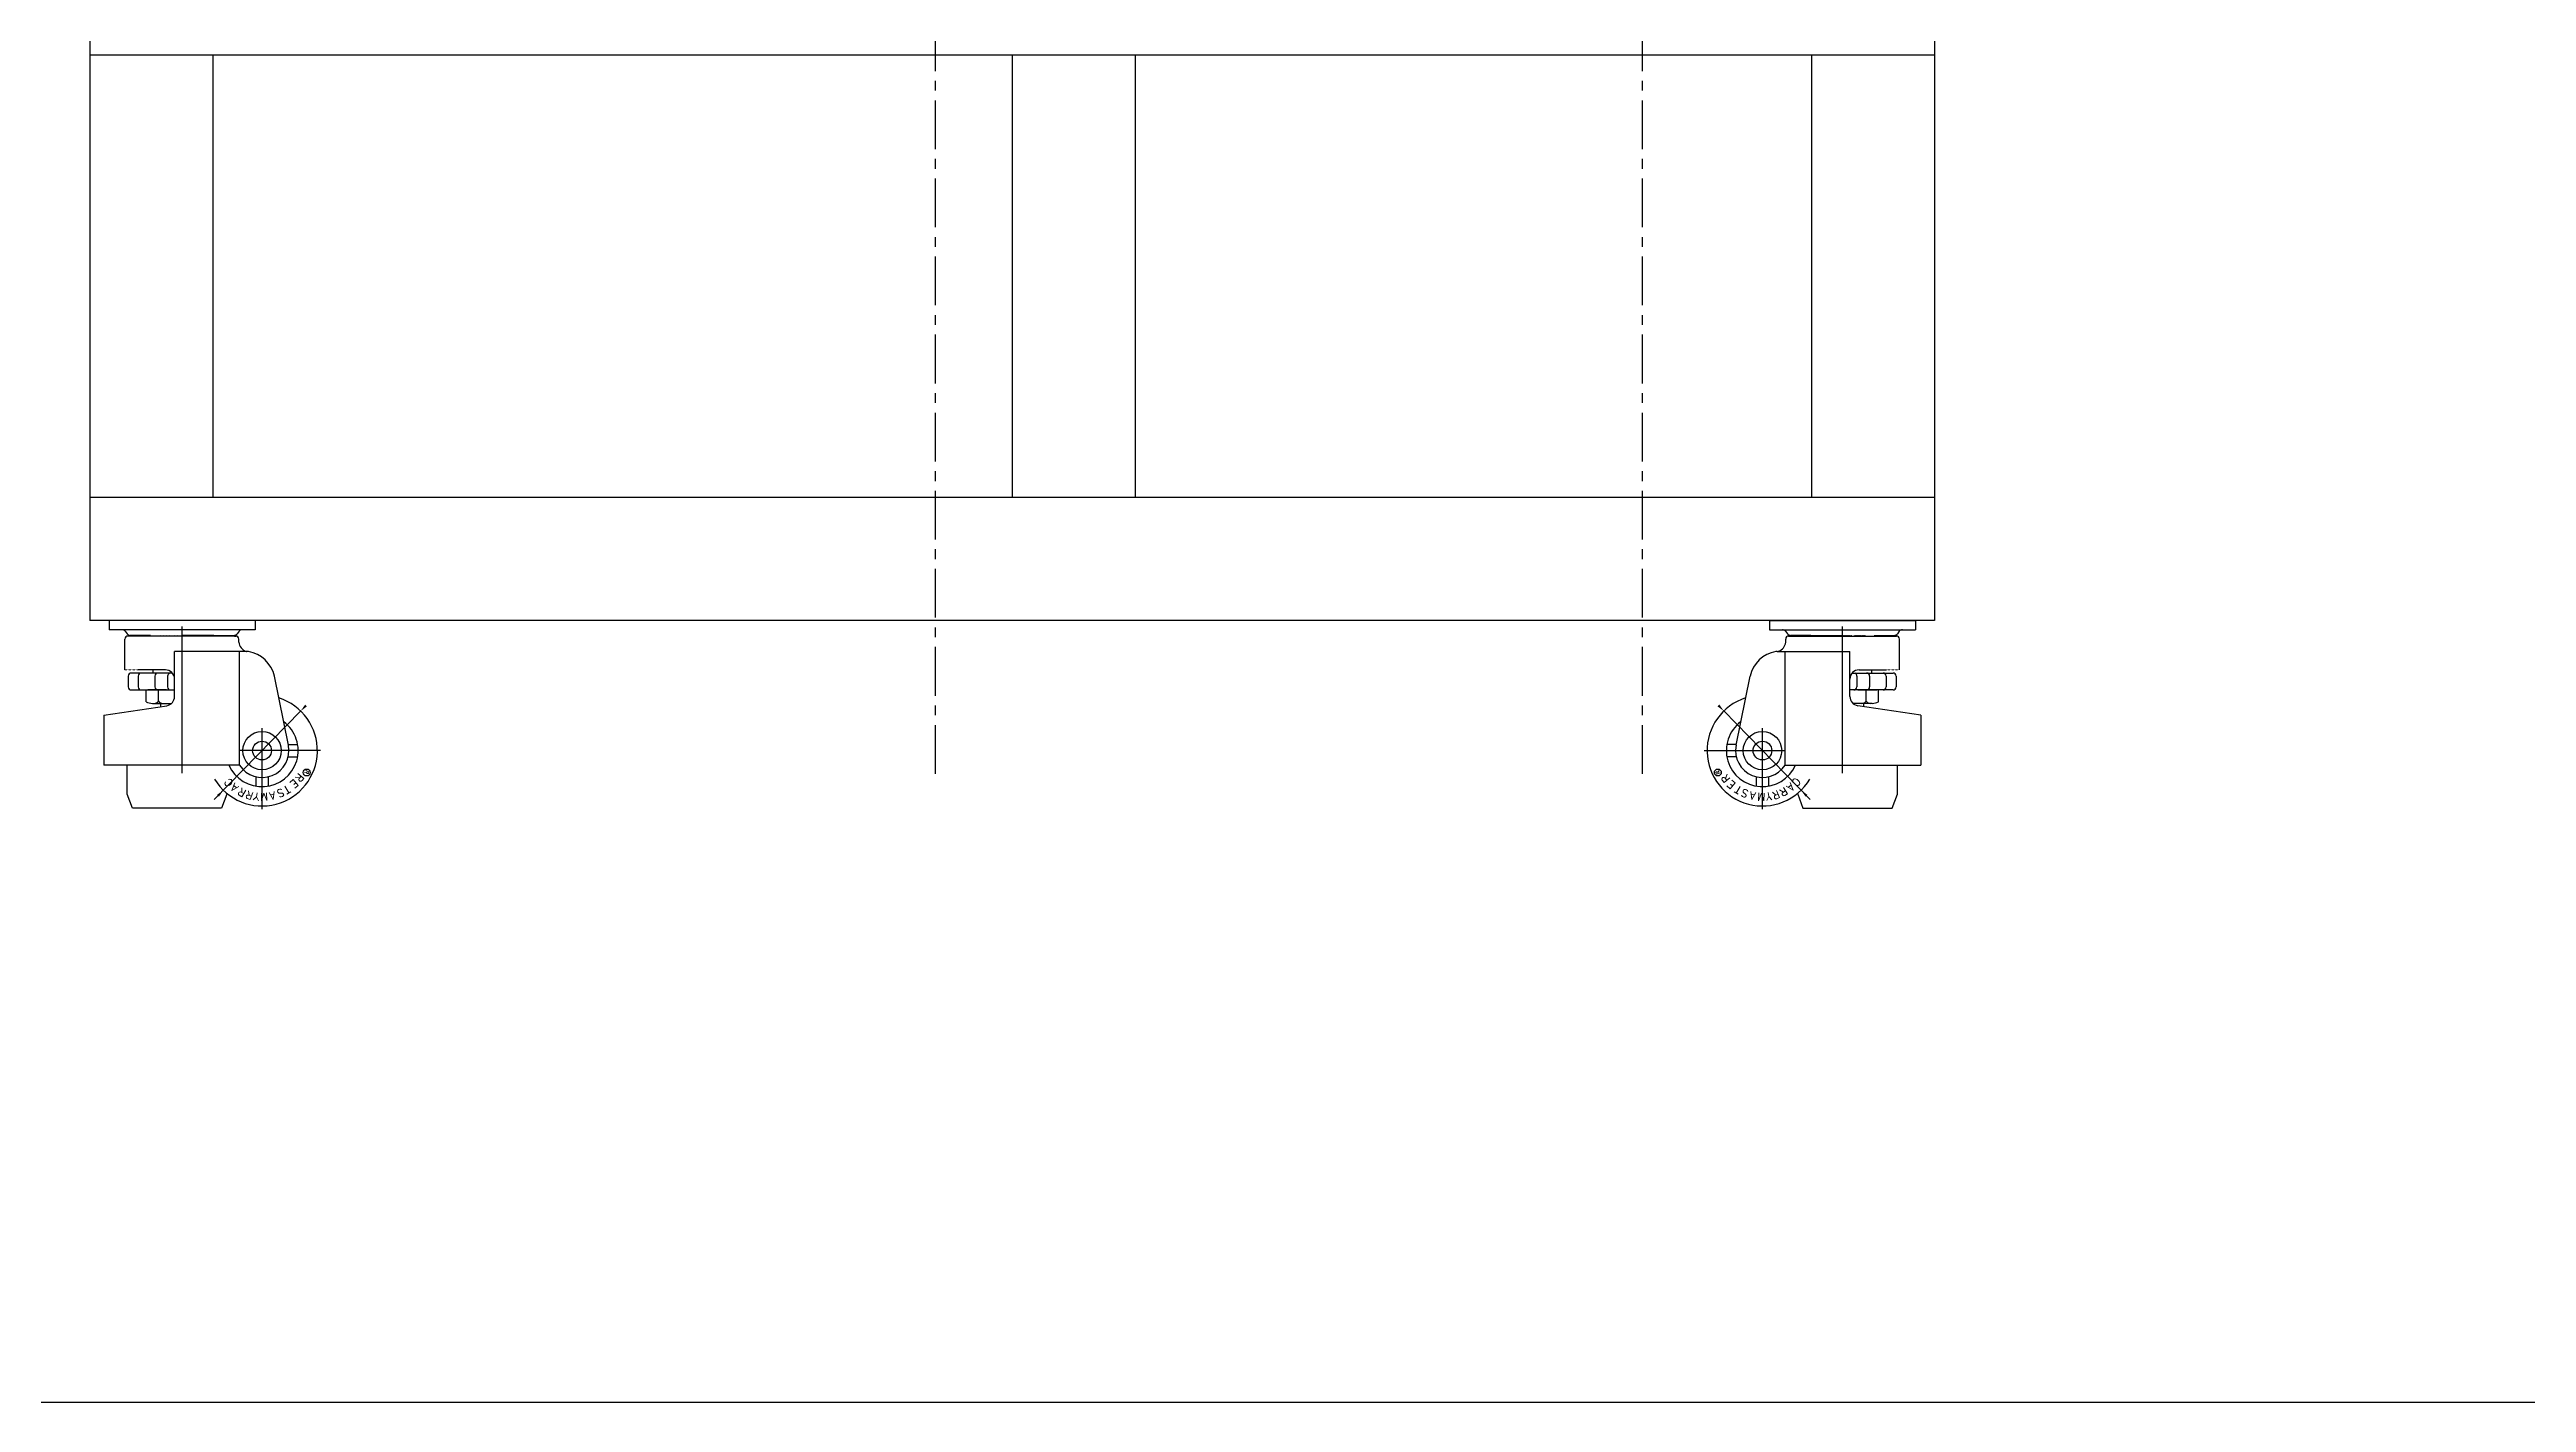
# Model space of a CAD drawing. Header units: millimetres. Extents: x 30636 to 38225, y -21023 to -5848.
# Drawn here: x 34187 to 35798, y -9767 to -8887 of the extents above; entities that cross this region are included whole.
import ezdxf

# ---------------------------------------------------------------- set-up
doc = ezdxf.new("R2010")
doc.units = ezdxf.units.MM
for name, pattern in [('CENTER', [50.8, 31.75, -6.35, 6.35, -6.35]), ('HIDDEN', [0.375, 0.25, -0.125]), ('SLD-실선', [0])]:
    doc.linetypes.add(name, pattern=pattern)
doc.layers.add('CL', color=1, linetype='CENTER')
doc.styles.add('ROMANS', font='romans.shx', dxfattribs={"height": 3})

msp = doc.modelspace()

# ---------------------------------------------------------------- linework, layer by layer
at = {"color": 1, "linetype": 'CENTER'}
for p, q in [((34763.24794, -9357.72667), (34763.24794, -8077.41833)), ((35223.24794, -9357.72667), (35223.24794, -8077.41833))]:
    msp.add_line(p, q, dxfattribs=at)
for p, q in [((34213.24794, -8797.98136), (34213.24794, -9257.98138)), ((35413.24794, -8797.98136), (35413.24794, -9257.98138)), ((34213.24794, -8889.98136), (35413.24794, -8889.98136)), ((34293.24794, -8889.98136), (34293.24794, -9177.98138)), ((34813.24794, -8889.98136), (34813.24794, -9177.98138)), ((34893.24794, -8889.98136), (34893.24794, -9177.98138)), ((35333.24794, -8889.98136), (35333.24794, -9177.98138)), ((34237.50812, -9370.94186), (34237.50812, -9352.12186)), ((35388.98776, -9370.94186), (35388.98776, -9352.12186))]:
    msp.add_line(p, q)
at = {"color": 7, "linetype": 'SLD-실선', "lineweight": 25}
for p, q in [((35413.24794, -9177.98138), (34213.24794, -9177.98138)), ((35413.24794, -9257.98138), (34213.24794, -9257.98138))]:
    msp.add_line(p, q, dxfattribs=at)
at = {"lineweight": 25}
for p, q in [((34253.24794, -9257.98138), (34225.78673, -9257.98138)), ((34320.70916, -9257.98138), (34273.24794, -9257.98138)), ((35305.78673, -9257.98138), (35353.24794, -9257.98138)), ((35373.24794, -9257.98138), (35400.70916, -9257.98138)), ((34252.63543, -9267.66138), (34239.49206, -9267.66138)), ((34293.86046, -9267.66138), (34307.00383, -9267.66138)), ((35332.63543, -9267.66138), (35319.49206, -9267.66138)), ((35373.86046, -9267.66138), (35387.00383, -9267.66138))]:
    msp.add_line(p, q, dxfattribs=at)
at = {"color": 0, "linetype": 'ByBlock', "lineweight": 25, "ltscale": 0.3}
for p, q in [((34225.78673, -9257.98138), (34225.78673, -9263.98387)), ((34320.70916, -9263.98387), (34225.78673, -9263.98387)), ((34320.70916, -9257.98138), (34320.70916, -9263.98387)), ((35305.78673, -9257.98138), (35305.78673, -9263.98387)), ((35305.78673, -9263.98387), (35400.70916, -9263.98387)), ((35400.70916, -9257.98138), (35400.70916, -9263.98387)), ((34236.23393, -9264.98387), (34237.49206, -9266.66138)), ((34310.26196, -9264.98387), (34309.00383, -9266.66138)), ((35316.23393, -9264.98387), (35317.49206, -9266.66138)), ((35390.26196, -9264.98387), (35389.00383, -9266.66138))]:
    msp.add_line(p, q, dxfattribs=at)
at = {"color": 7, "linetype": 'ByBlock', "lineweight": 25, "ltscale": 0.3}
for p, q in [((34273.24794, -9257.98138), (34250.12307, -9257.98138)), ((35353.24794, -9257.98138), (35376.37282, -9257.98138))]:
    msp.add_line(p, q, dxfattribs=at)
at = {"color": 6, "linetype": 'CENTER', "lineweight": -2, "ltscale": 3}
for p, q in [((34273.24794, -9357.22878), (34273.24794, -9255.60347)), ((35353.24794, -9357.22878), (35353.24794, -9255.60347)), ((34325.24794, -9380.62186), (34325.24794, -9328.12186)), ((35301.24794, -9380.62186), (35301.24794, -9328.12186)), ((34363.24794, -9342.62186), (34310.74794, -9342.62186)), ((35263.24794, -9342.62186), (35315.74794, -9342.62186))]:
    msp.add_line(p, q, dxfattribs=at)
at = {"color": 0, "linetype": 'ByBlock', "lineweight": -2, "ltscale": 0.3}
for p, q in [((34236.09794, -9290.12186), (34236.09794, -9270.12186)), ((34308.09794, -9268.12186), (34238.09794, -9268.12186)), ((34245.03781, -9268.12186), (34244.78281, -9267.66138)), ((34245.38074, -9268.12186), (34245.12574, -9267.66138)), ((34245.72367, -9268.12186), (34245.46867, -9267.66138)), ((34246.0666, -9268.12186), (34245.8116, -9267.66138)), ((34246.40953, -9268.12186), (34246.15452, -9267.66138)), ((34246.75246, -9268.12186), (34246.49745, -9267.66138)), ((34247.09538, -9268.12186), (34246.84038, -9267.66138)), ((34247.43831, -9268.12186), (34247.18331, -9267.66138)), ((34247.78124, -9268.12186), (34247.52624, -9267.66138)), ((34248.12417, -9268.12186), (34247.86917, -9267.66138)), ((34248.4671, -9268.12186), (34248.2121, -9267.66138)), ((34248.81003, -9268.12186), (34248.55503, -9267.66138)), ((34249.15296, -9268.12186), (34248.89796, -9267.66138)), ((34249.49589, -9268.12186), (34249.24089, -9267.66138)), ((34249.83882, -9268.12186), (34249.58381, -9267.66138)), ((34250.18175, -9268.12186), (34249.92674, -9267.66138)), ((34250.52467, -9268.12186), (34250.26967, -9267.66138)), ((34250.8676, -9268.12186), (34250.6126, -9267.66138)), ((34251.21053, -9268.12186), (34250.95553, -9267.66138)), ((34251.55346, -9268.12186), (34251.29846, -9267.66138)), ((34251.80544, -9267.95761), (34251.64139, -9267.66138)), ((34258.47989, -9267.95761), (34258.64394, -9267.66138)), ((34258.73186, -9268.12186), (34258.98687, -9267.66138)), ((34259.07479, -9268.12186), (34259.32979, -9267.66138)), ((34259.41772, -9268.12186), (34259.67272, -9267.66138)), ((34259.76065, -9268.12186), (34260.01565, -9267.66138)), ((34260.10358, -9268.12186), (34260.35858, -9267.66138)), ((34260.44651, -9268.12186), (34260.70151, -9267.66138)), ((34260.78944, -9268.12186), (34261.04444, -9267.66138)), ((34261.13237, -9268.12186), (34261.38737, -9267.66138)), ((34261.4753, -9268.12186), (34261.7303, -9267.66138)), ((34261.81823, -9268.12186), (34262.07323, -9267.66138)), ((34262.16115, -9268.12186), (34262.41616, -9267.66138)), ((34262.50408, -9268.12186), (34262.75908, -9267.66138)), ((34262.84701, -9268.12186), (34263.10201, -9267.66138)), ((34263.18994, -9268.12186), (34263.44494, -9267.66138)), ((34263.53287, -9268.12186), (34263.78787, -9267.66138)), ((34263.8758, -9268.12186), (34264.1308, -9267.66138)), ((34264.21873, -9268.12186), (34264.47373, -9267.66138)), ((34264.56166, -9268.12186), (34264.81666, -9267.66138)), ((34264.90459, -9268.12186), (34265.15959, -9267.66138)), ((34265.24752, -9268.12186), (34265.50252, -9267.66138)), ((34267.34879, -9267.95761), (34267.51283, -9267.66138)), ((34267.60076, -9268.12186), (34267.85576, -9267.66138)), ((34267.94369, -9268.12186), (34268.19869, -9267.66138)), ((34268.28662, -9268.12186), (34268.54162, -9267.66138)), ((34268.34794, -9307.46163), (34268.34794, -9278.10176)), ((34315.35847, -9278.12186), (34268.34794, -9278.12186)), ((34268.62955, -9268.12186), (34268.88455, -9267.66138)), ((34268.97248, -9268.12186), (34269.22748, -9267.66138)), ((34269.31541, -9268.12186), (34269.57041, -9267.66138)), ((34269.65834, -9268.12186), (34269.91334, -9267.66138)), ((34270.00126, -9268.12186), (34270.25627, -9267.66138)), ((34270.34419, -9268.12186), (34270.5992, -9267.66138)), ((34270.68712, -9268.12186), (34270.94212, -9267.66138)), ((34271.03005, -9268.12186), (34271.28505, -9267.66138)), ((34271.37298, -9268.12186), (34271.62798, -9267.66138)), ((34271.71591, -9268.12186), (34271.97091, -9267.66138)), ((34272.05884, -9268.12186), (34272.31384, -9267.66138)), ((34272.40177, -9268.12186), (34272.65677, -9267.66138)), ((34272.7447, -9268.12186), (34272.9997, -9267.66138)), ((34273.08763, -9268.12186), (34273.34263, -9267.66138)), ((34273.43055, -9268.12186), (34273.68556, -9267.66138)), ((34273.77348, -9268.12186), (34274.02849, -9267.66138)), ((34274.11641, -9268.12186), (34274.37141, -9267.66138)), ((34276.56067, -9267.95761), (34276.72472, -9267.66138)), ((34276.81265, -9268.12186), (34277.06765, -9267.66138)), ((34277.15558, -9268.12186), (34277.41058, -9267.66138)), ((34277.4985, -9268.12186), (34277.75351, -9267.66138)), ((34277.84143, -9268.12186), (34278.09643, -9267.66138)), ((34278.18436, -9268.12186), (34278.43936, -9267.66138)), ((34278.52729, -9268.12186), (34278.78229, -9267.66138)), ((34278.87022, -9268.12186), (34279.12522, -9267.66138)), ((34279.21315, -9268.12186), (34279.46815, -9267.66138)), ((34279.55608, -9268.12186), (34279.81108, -9267.66138)), ((34279.89901, -9268.12186), (34280.15401, -9267.66138)), ((34280.24194, -9268.12186), (34280.49694, -9267.66138)), ((34280.58487, -9268.12186), (34280.83987, -9267.66138)), ((34280.92779, -9268.12186), (34281.1828, -9267.66138)), ((34281.27072, -9268.12186), (34281.52573, -9267.66138)), ((34281.61365, -9268.12186), (34281.86865, -9267.66138)), ((34281.95658, -9268.12186), (34282.21158, -9267.66138)), ((34282.29951, -9268.12186), (34282.55451, -9267.66138)), ((34282.64244, -9268.12186), (34282.89744, -9267.66138)), ((34282.98537, -9268.12186), (34283.24037, -9267.66138)), ((34283.3283, -9268.12186), (34283.5833, -9267.66138)), ((34285.47856, -9267.95761), (34285.64261, -9267.66138)), ((34285.73054, -9268.12186), (34285.98554, -9267.66138)), ((34286.07347, -9268.12186), (34286.32847, -9267.66138)), ((34286.4164, -9268.12186), (34286.6714, -9267.66138)), ((34286.75933, -9268.12186), (34287.01433, -9267.66138)), ((34287.10226, -9268.12186), (34287.35726, -9267.66138)), ((34287.44518, -9268.12186), (34287.70019, -9267.66138)), ((34287.78811, -9268.12186), (34288.04311, -9267.66138)), ((34288.13104, -9268.12186), (34288.38604, -9267.66138)), ((34288.47397, -9268.12186), (34288.72897, -9267.66138)), ((34288.8169, -9268.12186), (34289.0719, -9267.66138)), ((34289.15983, -9268.12186), (34289.41483, -9267.66138)), ((34289.50276, -9268.12186), (34289.75776, -9267.66138)), ((34289.84569, -9268.12186), (34290.10069, -9267.66138)), ((34290.18862, -9268.12186), (34290.44362, -9267.66138)), ((34290.53155, -9268.12186), (34290.78655, -9267.66138)), ((34290.87447, -9268.12186), (34291.12948, -9267.66138)), ((34291.2174, -9268.12186), (34291.47241, -9267.66138)), ((34291.56033, -9268.12186), (34291.81533, -9267.66138)), ((34291.90326, -9268.12186), (34292.15826, -9267.66138)), ((34292.24619, -9268.12186), (34292.50119, -9267.66138)), ((34294.69045, -9267.95761), (34294.8545, -9267.66138)), ((34294.94242, -9268.12186), (34295.19743, -9267.66138)), ((34295.28535, -9268.12186), (34295.54035, -9267.66138)), ((34295.62828, -9268.12186), (34295.88328, -9267.66138)), ((34295.97121, -9268.12186), (34296.22621, -9267.66138)), ((34296.31414, -9268.12186), (34296.56914, -9267.66138)), ((34296.65707, -9268.12186), (34296.91207, -9267.66138)), ((34297, -9268.12186), (34297.255, -9267.66138)), ((34297.34293, -9268.12186), (34297.59793, -9267.66138)), ((34297.68586, -9268.12186), (34297.94086, -9267.66138)), ((34298.02879, -9268.12186), (34298.28379, -9267.66138)), ((34298.37171, -9268.12186), (34298.62672, -9267.66138)), ((34298.71464, -9268.12186), (34298.96964, -9267.66138)), ((34299.05757, -9268.12186), (34299.31257, -9267.66138)), ((34299.4005, -9268.12186), (34299.6555, -9267.66138)), ((34299.74343, -9268.12186), (34299.99843, -9267.66138)), ((34300.08636, -9268.12186), (34300.34136, -9267.66138)), ((34300.42929, -9268.12186), (34300.68429, -9267.66138)), ((34300.77222, -9268.12186), (34301.02722, -9267.66138)), ((34301.11515, -9268.12186), (34301.37015, -9267.66138)), ((34301.45808, -9268.12186), (34301.71308, -9267.66138)), ((34310.09794, -9272.12186), (34310.09794, -9270.12186)), ((34310.551, -9352.12186), (34310.551, -9278.12186)), ((34315.772, -9278.12186), (34315.35847, -9278.12186)), ((35310.72389, -9278.12186), (35311.13741, -9278.12186)), ((35311.13741, -9278.12186), (35358.14794, -9278.12186)), ((35315.94488, -9352.12186), (35315.94488, -9278.12186)), ((35316.39794, -9272.12186), (35316.39794, -9270.12186)), ((35318.39794, -9268.12186), (35388.39794, -9268.12186)), ((35325.03781, -9268.12186), (35324.78281, -9267.66138)), ((35325.38074, -9268.12186), (35325.12574, -9267.66138)), ((35325.72367, -9268.12186), (35325.46867, -9267.66138)), ((35326.0666, -9268.12186), (35325.8116, -9267.66138)), ((35326.40953, -9268.12186), (35326.15452, -9267.66138)), ((35326.75246, -9268.12186), (35326.49745, -9267.66138)), ((35327.09538, -9268.12186), (35326.84038, -9267.66138)), ((35327.43831, -9268.12186), (35327.18331, -9267.66138)), ((35327.78124, -9268.12186), (35327.52624, -9267.66138)), ((35328.12417, -9268.12186), (35327.86917, -9267.66138)), ((35328.4671, -9268.12186), (35328.2121, -9267.66138)), ((35328.81003, -9268.12186), (35328.55503, -9267.66138)), ((35329.15296, -9268.12186), (35328.89796, -9267.66138)), ((35329.49589, -9268.12186), (35329.24089, -9267.66138)), ((35329.83882, -9268.12186), (35329.58381, -9267.66138)), ((35330.18175, -9268.12186), (35329.92674, -9267.66138)), ((35330.52467, -9268.12186), (35330.26967, -9267.66138)), ((35330.8676, -9268.12186), (35330.6126, -9267.66138)), ((35331.21053, -9268.12186), (35330.95553, -9267.66138)), ((35331.55346, -9268.12186), (35331.29846, -9267.66138)), ((35331.80544, -9267.95761), (35331.64139, -9267.66138)), ((35334.2497, -9268.12186), (35333.99469, -9267.66138)), ((35334.59262, -9268.12186), (35334.33762, -9267.66138)), ((35334.93555, -9268.12186), (35334.68055, -9267.66138)), ((35335.27848, -9268.12186), (35335.02348, -9267.66138)), ((35335.62141, -9268.12186), (35335.36641, -9267.66138)), ((35335.96434, -9268.12186), (35335.70934, -9267.66138)), ((35336.30727, -9268.12186), (35336.05227, -9267.66138)), ((35336.6502, -9268.12186), (35336.3952, -9267.66138)), ((35336.99313, -9268.12186), (35336.73813, -9267.66138)), ((35337.33606, -9268.12186), (35337.08105, -9267.66138)), ((35337.67899, -9268.12186), (35337.42398, -9267.66138)), ((35338.02191, -9268.12186), (35337.76691, -9267.66138)), ((35338.36484, -9268.12186), (35338.10984, -9267.66138)), ((35338.70777, -9268.12186), (35338.45277, -9267.66138)), ((35339.0507, -9268.12186), (35338.7957, -9267.66138)), ((35339.39363, -9268.12186), (35339.13863, -9267.66138)), ((35339.73656, -9268.12186), (35339.48156, -9267.66138)), ((35340.07949, -9268.12186), (35339.82449, -9267.66138)), ((35340.42242, -9268.12186), (35340.16742, -9267.66138)), ((35340.76535, -9268.12186), (35340.51034, -9267.66138)), ((35341.01732, -9267.95761), (35340.85327, -9267.66138)), ((35343.16759, -9268.12186), (35342.91259, -9267.66138)), ((35343.51052, -9268.12186), (35343.25552, -9267.66138)), ((35343.85345, -9268.12186), (35343.59844, -9267.66138)), ((35344.19638, -9268.12186), (35343.94137, -9267.66138)), ((35344.5393, -9268.12186), (35344.2843, -9267.66138)), ((35344.88223, -9268.12186), (35344.62723, -9267.66138)), ((35345.22516, -9268.12186), (35344.97016, -9267.66138)), ((35345.56809, -9268.12186), (35345.31309, -9267.66138)), ((35345.91102, -9268.12186), (35345.65602, -9267.66138)), ((35346.25395, -9268.12186), (35345.99895, -9267.66138)), ((35346.59688, -9268.12186), (35346.34188, -9267.66138)), ((35346.93981, -9268.12186), (35346.68481, -9267.66138)), ((35347.28274, -9268.12186), (35347.02773, -9267.66138)), ((35347.62567, -9268.12186), (35347.37066, -9267.66138)), ((35347.96859, -9268.12186), (35347.71359, -9267.66138)), ((35348.31152, -9268.12186), (35348.05652, -9267.66138)), ((35348.65445, -9268.12186), (35348.39945, -9267.66138)), ((35348.99738, -9268.12186), (35348.74238, -9267.66138)), ((35349.34031, -9268.12186), (35349.08531, -9267.66138)), ((35349.68324, -9268.12186), (35349.42824, -9267.66138)), ((35349.93521, -9267.95761), (35349.77117, -9267.66138)), ((35352.37947, -9268.12186), (35352.12447, -9267.66138)), ((35352.7224, -9268.12186), (35352.4674, -9267.66138)), ((35353.06533, -9268.12186), (35352.81033, -9267.66138)), ((35353.40826, -9268.12186), (35353.15326, -9267.66138)), ((35353.75119, -9268.12186), (35353.49619, -9267.66138)), ((35354.09412, -9268.12186), (35353.83912, -9267.66138)), ((35354.43705, -9268.12186), (35354.18205, -9267.66138)), ((35354.77998, -9268.12186), (35354.52497, -9267.66138)), ((35355.12291, -9268.12186), (35354.8679, -9267.66138)), ((35355.46583, -9268.12186), (35355.21083, -9267.66138)), ((35355.80876, -9268.12186), (35355.55376, -9267.66138)), ((35356.15169, -9268.12186), (35355.89669, -9267.66138)), ((35356.49462, -9268.12186), (35356.23962, -9267.66138)), ((35356.83755, -9268.12186), (35356.58255, -9267.66138)), ((35357.18048, -9268.12186), (35356.92548, -9267.66138)), ((35357.52341, -9268.12186), (35357.26841, -9267.66138)), ((35357.86634, -9268.12186), (35357.61134, -9267.66138)), ((35358.20927, -9268.12186), (35357.95426, -9267.66138)), ((35358.14794, -9307.46163), (35358.14794, -9278.10176)), ((35358.5522, -9268.12186), (35358.29719, -9267.66138)), ((35358.89512, -9268.12186), (35358.64012, -9267.66138)), ((35359.1471, -9267.95761), (35358.98305, -9267.66138)), ((35361.24837, -9268.12186), (35360.99337, -9267.66138)), ((35361.5913, -9268.12186), (35361.3363, -9267.66138)), ((35361.93423, -9268.12186), (35361.67923, -9267.66138)), ((35362.27716, -9268.12186), (35362.02216, -9267.66138)), ((35362.62009, -9268.12186), (35362.36508, -9267.66138)), ((35362.96302, -9268.12186), (35362.70801, -9267.66138)), ((35363.30594, -9268.12186), (35363.05094, -9267.66138)), ((35363.64887, -9268.12186), (35363.39387, -9267.66138)), ((35363.9918, -9268.12186), (35363.7368, -9267.66138)), ((35364.33473, -9268.12186), (35364.07973, -9267.66138)), ((35364.67766, -9268.12186), (35364.42266, -9267.66138)), ((35365.02059, -9268.12186), (35364.76559, -9267.66138)), ((35365.36352, -9268.12186), (35365.10852, -9267.66138)), ((35365.70645, -9268.12186), (35365.45145, -9267.66138)), ((35366.04938, -9268.12186), (35365.79437, -9267.66138)), ((35366.39231, -9268.12186), (35366.1373, -9267.66138)), ((35366.73523, -9268.12186), (35366.48023, -9267.66138)), ((35367.07816, -9268.12186), (35366.82316, -9267.66138)), ((35367.42109, -9268.12186), (35367.16609, -9267.66138)), ((35367.76402, -9268.12186), (35367.50902, -9267.66138)), ((35368.016, -9267.95761), (35367.85195, -9267.66138)), ((35374.69045, -9267.95761), (35374.8545, -9267.66138)), ((35374.94242, -9268.12186), (35375.19743, -9267.66138)), ((35375.28535, -9268.12186), (35375.54035, -9267.66138)), ((35375.62828, -9268.12186), (35375.88328, -9267.66138)), ((35375.97121, -9268.12186), (35376.22621, -9267.66138)), ((35376.31414, -9268.12186), (35376.56914, -9267.66138)), ((35376.65707, -9268.12186), (35376.91207, -9267.66138)), ((35377, -9268.12186), (35377.255, -9267.66138)), ((35377.34293, -9268.12186), (35377.59793, -9267.66138)), ((35377.68586, -9268.12186), (35377.94086, -9267.66138)), ((35378.02879, -9268.12186), (35378.28379, -9267.66138)), ((35378.37171, -9268.12186), (35378.62672, -9267.66138)), ((35378.71464, -9268.12186), (35378.96964, -9267.66138)), ((35379.05757, -9268.12186), (35379.31257, -9267.66138)), ((35379.4005, -9268.12186), (35379.6555, -9267.66138)), ((35379.74343, -9268.12186), (35379.99843, -9267.66138)), ((35380.08636, -9268.12186), (35380.34136, -9267.66138)), ((35380.42929, -9268.12186), (35380.68429, -9267.66138)), ((35380.77222, -9268.12186), (35381.02722, -9267.66138)), ((35381.11515, -9268.12186), (35381.37015, -9267.66138)), ((35381.45808, -9268.12186), (35381.71308, -9267.66138)), ((35390.39794, -9290.12186), (35390.39794, -9270.12186)), ((34262.34794, -9290.12186), (34244.59794, -9290.12186)), ((34342.40287, -9339.16374), (34333.32325, -9294.12186)), ((35284.09302, -9339.16374), (35293.17264, -9294.12186)), ((35364.14794, -9290.12186), (35381.89794, -9290.12186)), ((34253.89016, -9311.90556), (34266.37926, -9311.90556)), ((35372.60573, -9311.90556), (35360.11663, -9311.90556)), ((34222.24794, -9319.62186), (34263.24583, -9313.39407)), ((34222.24794, -9319.62186), (34222.24794, -9352.12186)), ((35404.24794, -9319.62186), (35363.25006, -9313.39407)), ((35404.24794, -9319.62186), (35404.24794, -9352.12186)), ((34310.551, -9352.12186), (34222.24794, -9352.12186)), ((35315.94488, -9352.12186), (35404.24794, -9352.12186))]:
    msp.add_line(p, q, dxfattribs=at)
at = {"color": 7, "lineweight": 25}
for p, q in [((34293.86046, -9267.66138), (34273.24794, -9267.66138)), ((35332.63543, -9267.66138), (35353.24794, -9267.66138))]:
    msp.add_line(p, q, dxfattribs=at)
at = {"color": 7, "linetype": 'ByBlock', "lineweight": 18, "ltscale": 0.3}
for p, q in [((34288.03544, -9268.12186), (34278.8799, -9268.12186)), ((35338.46044, -9268.12186), (35347.61598, -9268.12186))]:
    msp.add_line(p, q, dxfattribs=at)
at = {"color": 7, "linetype": 'Continuous', "lineweight": 25, "ltscale": 0.3}
for p, q in [((34293.79796, -9267.66138), (34288.68388, -9267.66138)), ((35332.69793, -9267.66138), (35337.812, -9267.66138))]:
    msp.add_line(p, q, dxfattribs=at)
at = {"color": 5, "linetype": 'ByBlock', "lineweight": -2, "ltscale": 0.3}
for p, q in [((34315.35847, -9278.12186), (34315.09794, -9278.12186)), ((35311.13741, -9278.12186), (35311.39794, -9278.12186))]:
    msp.add_line(p, q, dxfattribs=at)
at = {"color": 0, "linetype": 'HIDDEN', "lineweight": 18, "ltscale": 0.3}
for p, q in [((34244.59794, -9290.12186), (34236.09794, -9290.12186)), ((35381.89794, -9290.12186), (35390.39794, -9290.12186))]:
    msp.add_line(p, q, dxfattribs=at)
at = {"color": 0, "ltscale": 0.5}
for p, q in [((34238.24849, -9294.16138), (34238.24849, -9301.16138)), ((34266.85512, -9292.16138), (34240.24849, -9292.16138)), ((34244.76288, -9294.16138), (34244.76288, -9301.16138)), ((34255.55629, -9294.16138), (34255.55629, -9301.16138)), ((34263.83405, -9294.16138), (34263.83405, -9301.16138)), ((35359.64077, -9292.16138), (35386.2474, -9292.16138)), ((35362.66184, -9294.16138), (35362.66184, -9301.16138)), ((35370.9396, -9294.16138), (35370.9396, -9301.16138)), ((35381.73301, -9294.16138), (35381.73301, -9301.16138)), ((35388.2474, -9294.16138), (35388.2474, -9301.16138)), ((34240.24849, -9303.16138), (34268.34794, -9303.16138)), ((35386.2474, -9303.16138), (35358.14794, -9303.16138))]:
    msp.add_line(p, q, dxfattribs=at)
at = {"color": 0, "lineweight": -2, "ltscale": 0.3}
for p, q in [((34254.24794, -9290.12186), (34254.24794, -9292.16138)), ((35372.24794, -9290.12186), (35372.24794, -9292.16138))]:
    msp.add_line(p, q, dxfattribs=at)
at = {"color": 0, "linetype": 'ByBlock', "ltscale": 0.3}
for p, q in [((34249.8715, -9310.88201), (34249.8715, -9303.16138)), ((34263.127, -9303.16138), (34250.877, -9303.16138)), ((34257.81594, -9310.55492), (34257.81594, -9303.16138)), ((34259.32547, -9313.98959), (34259.32547, -9311.90556)), ((35363.36889, -9303.16138), (35375.61889, -9303.16138)), ((35367.17042, -9313.98959), (35367.17042, -9311.90556)), ((35368.67994, -9310.55492), (35368.67994, -9303.16138)), ((35376.62438, -9310.88201), (35376.62438, -9303.16138))]:
    msp.add_line(p, q, dxfattribs=at)
at = {"color": 0, "linetype": 'ByBlock', "lineweight": 13, "ltscale": 0.3}
for p, q in [((34294.14347, -9374.50918), (34350.38548, -9316.85164)), ((35332.35241, -9374.50918), (35276.1104, -9316.85164)), ((34298.36474, -9370.18167), (34296.61908, -9371.97127)), ((35328.13115, -9370.18167), (35329.87681, -9371.97127))]:
    msp.add_line(p, q, dxfattribs=at)
at = {"color": 0, "linetype": 'ByBlock', "lineweight": -2, "ltscale": 0.5}
for p, q in [((34240.89794, -9379.98138), (34237.50812, -9370.94186)), ((34302.28776, -9370.94186), (34298.89794, -9379.98138)), ((35324.20812, -9370.94186), (35327.59794, -9379.98138)), ((35385.59794, -9379.98138), (35388.98776, -9370.94186)), ((34298.89794, -9379.98138), (34240.89794, -9379.98138)), ((35327.59794, -9379.98138), (35385.59794, -9379.98138))]:
    msp.add_line(p, q, dxfattribs=at)
msp.add_lwpolyline([(33175.20299, -5848.02774), (38224.80745, -5848.02774), (38224.80745, -9766.72826), (33175.20299, -9766.72826)], close=True)
at = {"color": 7, "linetype": 'Continuous'}
for centre, radius in [((34325.24794, -9342.62186), 12.5), ((34325.24794, -9342.62186), 6.1), ((35301.24794, -9342.62186), 12.5), ((35301.24794, -9342.62186), 6.1)]:
    msp.add_circle(centre, radius, dxfattribs=at)
at = {"color": 5, "linetype": 'ByBlock'}
for centre in [(34354.27807, -9356.8804), (35272.21782, -9356.8804)]:
    msp.add_circle(centre, 2.25, dxfattribs=at)
at = {"color": 0, "linetype": 'ByBlock', "lineweight": 25, "ltscale": 0.3}
for centre, start, end in [((34234.23393, -9266.48387), 36.86989765, 90), ((34312.26196, -9266.48387), 90, 143.13010235), ((35314.23393, -9266.48387), 36.86989765, 90), ((35392.26196, -9266.48387), 90, 143.13010235), ((34239.49206, -9265.16138), 216.86989765, 270), ((34307.00383, -9265.16138), 270, 323.13010235), ((35319.49206, -9265.16138), 216.86989765, 270), ((35387.00383, -9265.16138), 270, 323.13010235)]:
    msp.add_arc(centre, 2.5, start, end, dxfattribs=at)
at = {"color": 0, "linetype": 'ByBlock', "lineweight": -2, "ltscale": 0.3}
for centre, radius, start, end in [((34238.09794, -9270.12186), 2, 90, 180), ((34248.24794, -9267.72638), 3.565, 178.95527853, 186.36909954), ((34248.24794, -9267.72638), 3.565, 353.63090046, 1.04472147), ((34262.03738, -9267.72638), 3.565, 178.95527853, 186.36909954), ((34262.03738, -9267.72638), 3.565, 353.63090046, 1.04472147), ((34270.90628, -9267.72638), 3.565, 178.95527853, 186.36909954), ((34270.90628, -9267.72638), 3.565, 353.63090046, 1.04472147), ((34280.11816, -9267.72638), 3.565, 178.95527853, 186.36909954), ((34280.11816, -9267.72638), 3.565, 353.63090046, 1.04472147), ((34289.03606, -9267.72638), 3.565, 178.95527853, 186.36909954), ((34289.03606, -9267.72638), 3.565, 353.63090046, 1.04472147), ((34298.24794, -9267.72638), 3.565, 178.95527853, 186.36909954), ((34298.24794, -9267.72638), 3.565, 353.63090046, 1.04472147), ((34308.09794, -9270.12186), 2, 0, 90), ((34317.06091, -9271.40272), 7, 185.89660584, 251.26364547), ((34315.35847, -9276.42186), 1.7, 251.26364547, 270), ((34315.772, -9282.12186), 4, 80.16264506, 90), ((34312.86751, -9298.8719), 21, 13.07301614, 80.16264506), ((35313.62837, -9298.8719), 21, 99.83735494, 166.92698386), ((35310.72389, -9282.12186), 4, 90, 99.83735494), ((35311.13741, -9276.42186), 1.7, 270, 288.73635453), ((35309.43498, -9271.40272), 7, 288.73635453, 354.10339416), ((35318.39794, -9270.12186), 2, 90, 180), ((35328.24794, -9267.72638), 3.565, 178.95527853, 186.36909954), ((35328.24794, -9267.72638), 3.565, 353.63090046, 1.04472147), ((35337.45983, -9267.72638), 3.565, 178.95527853, 186.36909954), ((35337.45983, -9267.72638), 3.565, 353.63090046, 1.04472147), ((35346.37772, -9267.72638), 3.565, 178.95527853, 186.36909954), ((35346.37772, -9267.72638), 3.565, 353.63090046, 1.04472147), ((35355.58961, -9267.72638), 3.565, 178.95527853, 186.36909954), ((35355.58961, -9267.72638), 3.565, 353.63090046, 1.04472147), ((35364.4585, -9267.72638), 3.565, 178.95527853, 186.36909954), ((35364.4585, -9267.72638), 3.565, 353.63090046, 1.04472147), ((35378.24794, -9267.72638), 3.565, 178.95527853, 186.36909954), ((35378.24794, -9267.72638), 3.565, 353.63090046, 1.04472147), ((35388.39794, -9270.12186), 2, 0, 90), ((34240.24849, -9294.16138), 2, 90, 180), ((34246.76288, -9294.16138), 2, 90, 180), ((34257.55629, -9294.16138), 2, 90, 180), ((34262.34794, -9296.12186), 6, 0, 90), ((34265.83405, -9294.16138), 2, 111.98870321, 180), ((35364.14794, -9296.12186), 6, 90, 180), ((35360.66184, -9294.16138), 2, 0, 68.01129679), ((35368.9396, -9294.16138), 2, 0, 90), ((35379.73301, -9294.16138), 2, 0, 90), ((35386.2474, -9294.16138), 2, 0, 90), ((34240.24849, -9301.16138), 2, 180, 270), ((34246.76288, -9301.16138), 2, 180, 270), ((34253.84372, -9303.68711), 8.21858, 241.09742434, 270.32369901), ((34254.84641, -9307.96689), 3.93904, 270.78629299, 318.92698601), ((34257.55629, -9301.16138), 2, 180, 270), ((34260.78548, -9307.96689), 3.93904, 221.07301399, 269.21370701), ((34262.34794, -9307.46163), 6, 278.60647352, 0), ((34265.83405, -9301.16138), 2, 180, 270), ((35364.14794, -9307.46163), 6, 180, 261.39352648), ((35360.66184, -9301.16138), 2, 270, 0), ((35365.71041, -9307.96689), 3.93904, 270.78629299, 318.92698601), ((35371.64948, -9307.96689), 3.93904, 221.07301399, 269.21370701), ((35368.9396, -9301.16138), 2, 270, 0), ((35372.65216, -9303.68711), 8.21858, 269.67630099, 298.90257566), ((35379.73301, -9301.16138), 2, 270, 0), ((35386.2474, -9301.16138), 2, 270, 0), ((34325.24794, -9342.62186), 17.5, 212.87834956, 11.39704303), ((35301.24794, -9342.62186), 17.5, 168.60295697, 327.12165044)]:
    msp.add_arc(centre, radius, start, end, dxfattribs=at)
at = {"color": 0, "lineweight": 18, "ltscale": 0.3}
for centre, start, end in [((34238.09794, -9270.12186), 90, 180), ((35388.39794, -9270.12186), 0, 90)]:
    msp.add_arc(centre, 2, start, end, dxfattribs=at)
at = {"color": 0, "linetype": 'Continuous'}
for centre, radius, start, end in [((34325.24794, -9342.62186), 36, 210.99657118, 72.31174797), ((35301.24794, -9342.62186), 36, 107.68825203, 329.00342882), ((34325.24794, -9342.62186), 23.5, 203.84447002, 53.26534925), ((35301.24794, -9342.62186), 23.5, 126.73465075, 336.15552998)]:
    msp.add_arc(centre, radius, start, end, dxfattribs=at)
at = {"color": 0, "linetype": 'ByBlock', "lineweight": 25, "ltscale": 0.3}
for p in [(34307.59794, -9268.12186), (34307.59794, -9268.12186), (34307.59794, -9268.12186), (34307.59794, -9268.12186), (34308.09794, -9268.12186), (35318.39794, -9268.12186), (35318.89794, -9268.12186), (35318.89794, -9268.12186), (35318.89794, -9268.12186), (35318.89794, -9268.12186)]:
    msp.add_point(p, dxfattribs=at)
at = {"color": 0, "linetype": 'ByBlock', "lineweight": 13, "ltscale": 0.3}
for points in [[(34353.28028, -9312.69055), (34354.47334, -9313.85433), (34350.38548, -9316.85164)], [(35273.21561, -9312.69055), (35272.02254, -9313.85433), (35276.1104, -9316.85164)], [(34296.02254, -9371.38938), (34297.21561, -9372.55316), (34300.1104, -9368.39207)], [(35330.47334, -9371.38938), (35329.28028, -9372.55316), (35326.38548, -9368.39207)]]:
    msp.add_solid(points, dxfattribs=at)
at = {"layer": 'CL', "color": 0, "linetype": 'Continuous'}
for p, q in [((34342.29363, -9338.62186), (34348.40502, -9338.62186)), ((35284.20225, -9338.62186), (35278.09087, -9338.62186)), ((34321.24794, -9359.65858), (34321.24794, -9365.77893)), ((34329.24794, -9359.65858), (34329.24794, -9365.77893)), ((34342.28467, -9346.62186), (34348.40502, -9346.62186)), ((35284.21122, -9346.62186), (35278.09087, -9346.62186)), ((35297.24794, -9359.65858), (35297.24794, -9365.77893)), ((35305.24794, -9359.65858), (35305.24794, -9365.77893))]:
    msp.add_line(p, q, dxfattribs=at)
at = {"layer": 'Defpoints', "color": 0, "linetype": 'ByBlock', "lineweight": 18, "ltscale": 0.3}
for p in [(34238.59794, -9268.12186), (34238.59794, -9268.12186), (34238.59794, -9268.12186), (34238.59794, -9268.12186), (34238.59794, -9268.12186), (34238.59794, -9268.12186), (34238.59794, -9268.12186), (34238.59794, -9268.12186), (34238.59794, -9268.12186), (34238.59794, -9268.12186), (34238.59794, -9268.12186), (34238.59794, -9268.12186), (35387.89794, -9268.12186), (35387.89794, -9268.12186), (35387.89794, -9268.12186), (35387.89794, -9268.12186), (35387.89794, -9268.12186), (35387.89794, -9268.12186), (35387.89794, -9268.12186), (35387.89794, -9268.12186), (35387.89794, -9268.12186), (35387.89794, -9268.12186), (35387.89794, -9268.12186), (35387.89794, -9268.12186)]:
    msp.add_point(p, dxfattribs=at)
at = {"layer": 'Defpoints', "color": 7, "linetype": 'ByBlock', "lineweight": 18, "ltscale": 0.3}
for p in [(34260.97912, -9268.12186), (34261.09927, -9268.12186), (34269.84802, -9268.12186), (34269.96816, -9268.12186), (34279.0599, -9268.12186), (34279.18005, -9268.12186), (34288.09794, -9268.12186), (35338.39794, -9268.12186), (35347.31584, -9268.12186), (35347.43598, -9268.12186), (35356.52772, -9268.12186), (35356.64787, -9268.12186), (35365.39662, -9268.12186), (35365.51677, -9268.12186), (34342.59794, -9342.62186), (34342.59794, -9342.62186), (34342.59794, -9342.62186), (35283.89794, -9342.62186), (35283.89794, -9342.62186), (35283.89794, -9342.62186)]:
    msp.add_point(p, dxfattribs=at)
at = {"layer": 'Defpoints', "color": 2, "linetype": 'ByBlock', "lineweight": 18, "ltscale": 0.3}
for p in [(34240.09794, -9290.12186), (35386.39794, -9290.12186)]:
    msp.add_point(p, dxfattribs=at)
at = {"layer": 'Defpoints', "color": 7, "linetype": 'Continuous', "lineweight": 18, "ltscale": 0.3}
for p in [(34232.09794, -9352.12186), (35394.39794, -9352.12186)]:
    msp.add_point(p, dxfattribs=at)

# ---------------------------------------------------------------- texts
at = {"color": 5, "linetype": 'ByBlock', "style": 'ROMANS'}
for s, height, rotation, p in [('R', 5, 230.59430824, (34349.16683, -9356.85061)), ('R', 2.5, 246.59977538, (34353.66794, -9355.03276)), ('R', 2.5, 113.40022462, (35273.8681, -9357.4364)), ('R', 5, 129.40569176, (35280.65423, -9360.89793)), ('C', 5, 231.40569176, (35322.74146, -9359.77641)), ('C', 5, 128.59430824, (34306.87344, -9363.68432)), ('A', 5, 138.59430824, (34310.2743, -9366.08262)), ('R', 5, 148.59430824, (34315.38856, -9368.82262)), ('R', 5, 158.59430824, (34320.08806, -9370.13664)), ('Y', 5, 170.59430824, (34323.94027, -9370.33456)), ('M', 5, 181.59430824, (34329.08469, -9370.16591)), ('A', 5, 191.59430824, (34333.45144, -9369.08358)), ('S', 5, 200.59430824, (34338.42214, -9367.10724)), ('T', 5, 210.59430824, (34341.64321, -9364.93397)), ('E', 5, 220.59430824, (34346.15943, -9360.94298)), ('E', 5, 139.40569176, (35284.13313, -9364.19647)), ('T', 5, 149.40569176, (35288.13189, -9366.87285)), ('S', 5, 159.40569176, (35292.53134, -9368.78224)), ('A', 5, 168.40569176, (35297.24271, -9369.94493)), ('M', 5, 178.40569176, (35303.12327, -9370.3249)), ('Y', 5, 189.40569176, (35306.78371, -9369.63417)), ('R', 5, 201.40569176, (35311.2846, -9368.22489)), ('R', 5, 211.40569176, (35315.57804, -9366.09308)), ('A', 5, 221.40569176, (35319.43607, -9363.2481))]:
    msp.add_text(s, height=height, rotation=rotation, dxfattribs=at).set_placement(p)

doc.saveas('drawing.dxf')
